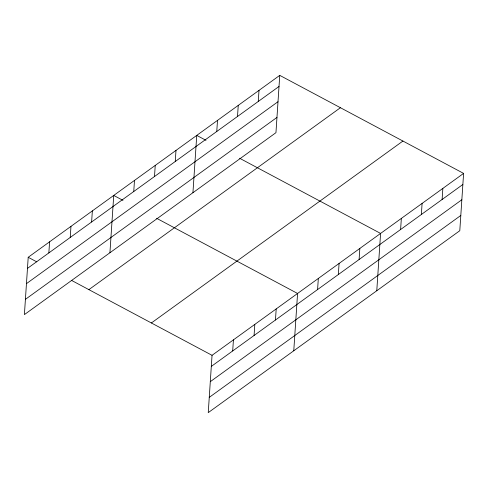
<?xml version="1.0" encoding="UTF-8"?>
<svg xmlns="http://www.w3.org/2000/svg" width="488" height="488" viewBox="0 0 488 488"><rect width="100%" height="100%" fill="white"/><g stroke="black" fill="none" stroke-linecap="round" stroke-linejoin="round"><path stroke-width="0.73" d="M279.758 75.365L28.206 257.286L24.4 314.601L275.952 132.681L279.758 75.365L463.6 173.399L459.794 230.714L208.242 412.635L212.048 355.319L463.6 173.399M48.849 252.918L49.587 241.822M70.235 237.455L70.967 226.359M91.616 221.991L92.354 210.901M109.928 252.747L113.734 195.438L122.964 200.361M133.749 191.516L134.487 180.426M154.501 176.51L155.239 165.42M175.259 161.504L175.991 150.408M192.937 192.711L196.743 135.402L205.979 140.324M216.764 131.486L217.502 120.396M237.516 116.473L238.254 105.384M232.691 350.951L233.429 339.855M258.268 101.467L259.006 90.378M254.077 335.488L254.809 324.392M275.458 320.024L276.196 308.928M293.77 350.78L297.576 293.471L156.599 218.295M317.59 289.549L318.329 278.459M338.343 274.543L339.081 263.453M359.101 259.531L359.833 248.441M376.779 290.744L380.585 233.435L239.608 158.258M400.605 229.519L401.343 218.429M421.358 214.506L422.096 203.417M442.11 199.501L442.848 188.411M27.468 268.382L279.02 86.461M26.456 283.632L278.007 101.711M25.413 299.345L276.964 117.425M88.877 289.64L340.429 107.72M151.378 322.971L402.929 141.05M211.31 366.409L462.862 184.488M210.297 381.665L461.849 199.744M209.254 397.378L460.806 215.458M28.206 257.286L36.777 261.861M71.73 280.496L212.048 355.319"/></g></svg>
